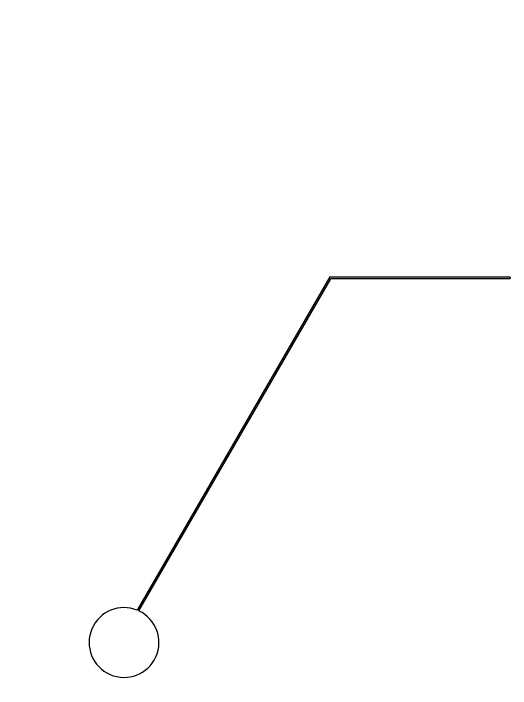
# Model space of a CAD drawing. Header units: inches. Extents: x 0 to 114300, y 0 to 114300.
# Drawn here: x 40221 to 42996, y 37854 to 41625 of the extents above; entities that cross this region are included whole.
import ezdxf

# ---------------------------------------------------------------- set-up
doc = ezdxf.new("R2010")
doc.units = ezdxf.units.IN
doc.header["$MEASUREMENT"] = 0

msp = doc.modelspace()

# ---------------------------------------------------------------- hatches: boundary and pattern name
h = msp.add_hatch()
h.set_pattern_fill('ANSI31', color=256, scale=100)
h.set_pattern_definition([(45, (-3636.992, -6350), (-8.8388348, 8.8388348), [])])
h.paths.add_polyline_path([(114300, 0), (0, 0), (0, 114300), (114300, 114300)])
edge = h.paths.add_edge_path(flags=16)
edge.add_arc((57150, 57150), 50800, 288.35844, 529.79531, ccw=False)
edge.add_line((73150, 8935.5), (41150, 8935.5))
edge.add_arc((57150, 57150), 50800, 190.20469, 251.64156, ccw=False)
edge.add_arc((57150, 57150), 50800, 169.79531, 190.20469, ccw=False)

# ---------------------------------------------------------------- linework, layer by layer
for p, q in [((41987.2, 40153), (40912.5, 38291.7)), ((40921.8, 38287.6), (41993, 40143)), ((41987.2, 40153), (42992.9, 40153)), ((42992.9, 40143), (41993, 40143)), ((42992.9, 40153), (42992.9, 40149.5)), ((42995.9, 40149.5), (42992.9, 40149.5)), ((42992.9, 40146.5), (42995.9, 40146.5)), ((42992.9, 40146.5), (42992.9, 40143)), ((42995.9, 40146.5), (42995.9, 40149.5))]:
    msp.add_line(p, q)
msp.add_arc((40838.7, 38111.2), 195, 67.7517, 64.7891)

doc.saveas('drawing.dxf')
